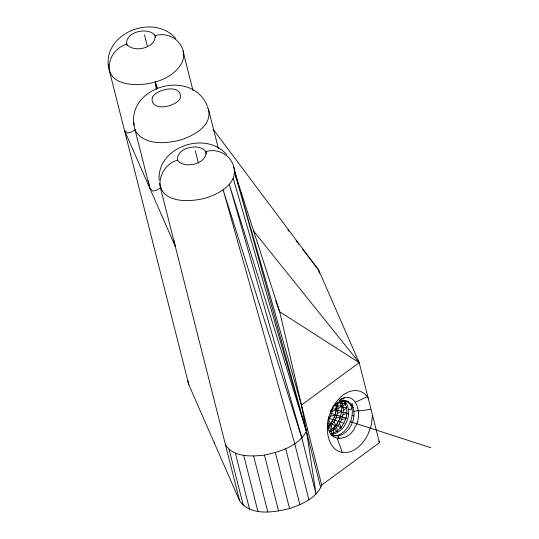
<?xml version="1.0" encoding="UTF-8"?>
<svg xmlns="http://www.w3.org/2000/svg" width="539" height="539" viewBox="0 0 539 539"><rect width="100%" height="100%" fill="white"/><g stroke="black" fill="none" stroke-linecap="round" stroke-linejoin="round"><path stroke-width="0.81" d="M327.955 421.1C330.636 417.173 332.3 412.497 332.55 407.747M344.542 397.587L341.153 398.988L339.321 400.457C356.501 388.451 363.198 415.684 355.113 426.827C350.289 440.437 329.457 443.786 328.049 426.309C333.904 420.663 337.219 412.059 335.79 403.981M337.131 402.242C339.698 411.675 335.831 422.596 327.941 428.337M332.213 433.383L331.216 431.436L329.41 430.85C338.937 425.386 344.232 412.322 339.961 402.033M340.83 400.746C346.934 411.526 340.958 427.245 329.693 431.955M331.074 433.807C344.32 430.432 352.317 410.449 342.481 400.086M331.384 434.394C345.836 432.824 354.682 410.556 343.842 400.234M332.812 435.539C349.407 438.429 362.141 401.656 341.975 400.416M331.323 434.892C348.592 441.987 362.983 410.368 347.379 401.38M353.227 407.801L352.344 403.617L351.266 404.115M328.015 420.75L328.258 419.214M159.672 183.226C162.394 204.025 191.076 202.044 206.033 197.968C219.144 193.824 238.191 183.455 233.778 166.975C231.083 155.016 217.365 147.807 205.878 151.641C199.282 142.39 176.145 147.706 177.459 160.13C184.062 169.381 207.198 164.065 205.878 151.641L206.558 154.073M331.829 422.522L332.24 421.06M337.165 424.247L337.576 422.785M336.093 408.266L336.693 406.163M307.513 429.078C300.364 445.49 280.678 451.689 264.44 455.098C251.248 456.573 233.616 457.483 225.477 444.796M175.781 38.444C152.079 11.393 97.404 35.783 109.895 72.778L188.839 384.779L239.646 500.798C250.46 516.423 273.718 512.353 289.544 508.6C301.921 504.221 316.588 498.177 321.682 485.08L301.436 405.079L279.687 311.758L234.809 172.547L236.5 179.042M328.79 426.187L329.437 424.826M334.126 427.912L334.78 426.551M330.555 411.412L331.465 409.566M335.501 412.861L336.154 411.553M341.766 402.613L343.626 399.877M334.039 417.449L334.948 416.364M339.375 419.174L340.291 418.089M337.589 404.56L340.203 401.784M342.932 406.291L345.539 403.509M332.556 407.12L336.262 404.304M337.892 408.845L341.605 406.029M343.235 410.57L346.941 407.754M320.745 487.936L306.576 431.934L229.291 184.372L301.867 438.045L316.036 494.041L306.576 431.934L301.436 405.079L359.21 362.673L318.657 270.059L213.161 129.259M321.682 485.08L379.456 442.674L359.21 362.673L253.06 230.402M331.963 411.715L336.781 409.29M337.299 413.44L341.43 411.358M342.642 415.165L346.772 413.083M355.565 402.121L367.355 396.67L368.184 398.139M345.122 402.754L342.474 403.974L340.668 403.388M155.528 37.245L155.07 35.621C156.391 48.045 133.254 53.361 126.652 44.11C117.785 46.731 110.805 54.682 109.464 63.851C106.277 87.244 140.45 86.691 155.225 81.948C171.739 78.02 193.299 60.678 179.137 43.046C173.673 35.837 163.634 32.967 155.07 35.621C148.4 25.966 122.858 32.273 127.083 45.741M177.459 160.13C165.581 163.479 157.516 176.738 160.703 188.798L239.646 500.798M330.501 416.303L335.595 414.942M335.837 418.028L340.931 416.667M341.18 419.753L346.274 418.392M341.207 405.469L337.953 406.244L336.147 405.658M346.55 407.194L343.289 407.969L341.49 407.383M348.632 409.694L351.886 408.926M353.968 411.419L358.859 410.267M358.448 410.954L370.94 409.418M357.202 421.68L357.674 421.646M332.543 409.007L336.646 408.953M341.167 410.691L337.886 410.731L336.08 410.145M346.503 412.416L343.222 412.456L341.416 411.877M335.527 414.565L330.373 413.285M340.87 416.29L335.11 414.821M346.206 418.021L340.453 416.546M350.707 421.808L351.428 421.997M346.759 413.602L348.558 414.181M352.095 415.326L353.901 415.906M350.027 421.586L430.796 447.693M328.554 417.819L333.392 420.016M333.291 419.349L338.735 421.741M338.633 421.074L344.071 423.465M330.737 423.425L332.536 424.004L335.709 426.639M336.073 425.15L337.879 425.729L341.046 428.364M328.197 426.955L329.396 427.339L331.472 429.994M332.934 428.485L334.739 429.064L336.808 431.719M359.21 362.673L279.687 311.758L275.732 300.755M327.833 422.805L330.373 424.914M207.454 106.149C190.947 66.337 121.652 87.951 135.296 130.788L149.855 188.32L152.854 191.089L157.368 189.869A57.949 31.552 53.5 0 1 161.201 187.592M226.589 154.464C205.527 130.276 156.802 146.938 159.14 180.329M287.893 229.944L288.917 231.278M296.066 240.61L299.138 244.612M302.716 249.281L318.657 270.059L319.479 273.327M207.05 107.16L208.371 108.966L218.416 148.676M135.296 130.788C144.735 145.591 165.769 143.819 180.626 139.958C193.744 135.815 212.784 125.446 208.371 108.966M378.782 441.145L379.456 442.674M339.381 423.371L341.106 427.508M334.045 421.646L335.77 425.783M328.702 419.915L330.717 424.752M156.29 89.346L155.225 81.948L157.543 88.275M337.219 438.483L342.299 452.416M301.867 438.045L223.119 189.822L294.752 443.779L308.921 499.774M338.216 436.112L339.071 438.894M332.873 434.387L333.304 435.781M233.279 178.476L306.576 431.934L234.809 172.547L301.436 405.079M233.778 166.975L238.083 183.994M285.717 448.744L299.886 504.74M182.97 50.956L193.016 90.667M275.375 452.605L289.544 508.6M195.307 150.859L198.399 163.068M264.44 455.098L278.609 511.093M253.647 456.048L267.816 512.05M144.506 34.84L147.39 46.253M243.736 455.401L257.905 511.403M235.381 453.191L249.55 509.193M229.156 449.573L243.325 505.575M214.246 442.788L214.333 443.139M155.225 81.948L156.856 88.443M336.579 427.131L337.529 431.564M331.242 425.406L332.031 429.098M174.171 240.994L175.256 246.33L124.455 130.317L127.453 133.079L131.967 131.86A57.949 31.552 53.5 0 1 135.794 129.582M148.306 180.693L149.855 188.32M133.733 122.319L134.265 125.216M108.332 64.309L108.865 67.207M328.662 416.647L328.75 418.035M333.284 430.061L333.412 433.026M372.516 415.252L371.304 425.143L368.575 432.999A31.868 21.445 -72.1 0 1 335.487 449.337A31.868 21.445 -72.1 0 1 334.012 405.341A31.868 21.445 -72.1 0 1 367.355 396.67M327.975 423.897L328.049 426.309M188.839 384.779A43.012 21.701 -14.2 0 1 187.922 380.824M330.589 411.304A18.663 12.559 -72.1 0 1 332.59 407.882M333.035 407.262A18.663 12.559 -72.1 0 1 348.713 401.811M152.254 97.647C149.781 112.321 176.455 107.093 180.282 98.105C182.755 83.43 156.081 88.659 152.254 97.647"/></g></svg>
